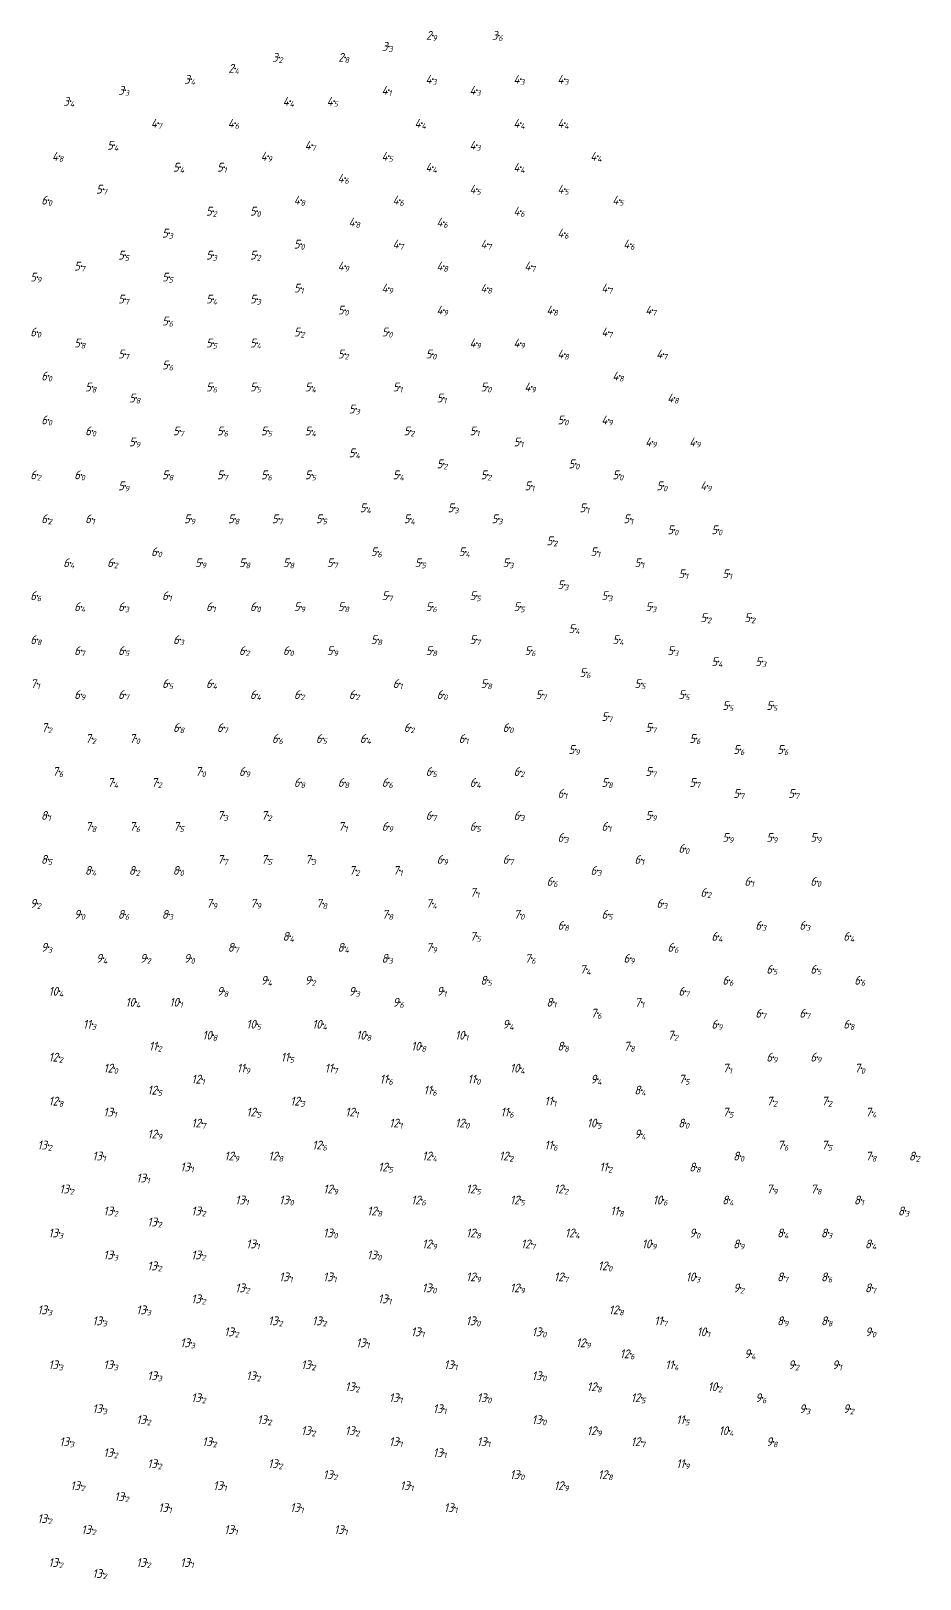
# Model space of a CAD drawing. Header units: metres. Extents: x 555406 to 556003, y 5031197 to 5031451.
# Drawn here: x 555922.4 to 556003.3, y 5031310.5 to 5031451.4 of the extents above; entities that cross this region are included whole.
import ezdxf
from ezdxf.enums import TextEntityAlignment as Align

# ---------------------------------------------------------------- set-up
doc = ezdxf.new("R2010")
doc.units = ezdxf.units.M
doc.layers.add('DEPTHS_TEXT', color=7, linetype='Continuous')
doc.layers.add('POINTS', color=8, linetype='Continuous')
doc.styles.add('ISO', font='iso')

msp = doc.modelspace()

# ---------------------------------------------------------------- linework, layer by layer
at = {"layer": 'POINTS', "linetype": 'Continuous'}
for p in [(555959, 5031451, 2.9), (555965, 5031451, 3.6), (555955, 5031450, 3.3), (555941, 5031448, 2.4), (555945, 5031449, 3.2), (555951, 5031449, 2.8), (555937, 5031447, 3.4), (555959, 5031447, 4.3), (555967, 5031447, 4.3), (555971, 5031447, 4.3), (555926, 5031445, 3.4), (555931, 5031446, 3.3), (555946, 5031445, 4.4), (555950, 5031445, 4.5), (555955, 5031446, 4.1), (555963, 5031446, 4.3), (555934, 5031443, 4.7), (555941, 5031443, 4.6), (555958, 5031443, 4.4), (555967, 5031443, 4.4), (555971, 5031443, 4.4), (555930, 5031441, 5.4), (555948, 5031441, 4.7), (555963, 5031441, 4.3), (555925, 5031440, 4.8), (555944, 5031440, 4.9), (555955, 5031440, 4.5), (555974, 5031440, 4.4), (555936, 5031439, 5.4), (555940, 5031439, 5.1), (555951, 5031438, 4.6), (555959, 5031439, 4.4), (555967, 5031439, 4.4), (555929, 5031437, 5.7), (555963, 5031437, 4.5), (555971, 5031437, 4.5), (555924, 5031436, 6), (555939, 5031435, 5.2), (555943, 5031435, 5), (555947, 5031436, 4.8), (555956, 5031436, 4.6), (555967, 5031435, 4.6), (555976, 5031436, 4.5), (555952, 5031434, 4.8), (555960, 5031434, 4.6), (555935, 5031433, 5.3), (555971, 5031433, 4.6), (555931, 5031431, 5.5), (555939, 5031431, 5.3), (555943, 5031431, 5.2), (555947, 5031432, 5), (555956, 5031432, 4.7), (555964, 5031432, 4.7), (555977, 5031432, 4.6), (555927, 5031430, 5.7), (555951, 5031430, 4.9), (555960, 5031430, 4.8), (555968, 5031430, 4.7), (555923, 5031429, 5.9), (555935, 5031429, 5.5), (555947, 5031428, 5.1), (555955, 5031428, 4.9), (555964, 5031428, 4.8), (555975, 5031428, 4.7), (555931, 5031427, 5.7), (555939, 5031427, 5.4), (555943, 5031427, 5.3), (555951, 5031426, 5), (555960, 5031426, 4.9), (555970, 5031426, 4.8), (555979, 5031426, 4.7), (555923, 5031424, 6), (555935, 5031425, 5.6), (555947, 5031424, 5.2), (555955, 5031424, 5), (555975, 5031424, 4.7), (555927, 5031423, 5.8), (555939, 5031423, 5.5), (555943, 5031423, 5.4), (555963, 5031423, 4.9), (555967, 5031423, 4.9), (555931, 5031422, 5.7), (555935, 5031421, 5.6), (555951, 5031422, 5.2), (555959, 5031422, 5), (555971, 5031422, 4.8), (555980, 5031422, 4.7), (555924, 5031420, 6), (555976, 5031420, 4.8), (555928, 5031419, 5.8), (555939, 5031419, 5.6), (555943, 5031419, 5.5), (555948, 5031419, 5.4), (555956, 5031419, 5.1), (555964, 5031419, 5), (555968, 5031419, 4.9), (555932, 5031418, 5.8), (555952, 5031417, 5.3), (555960, 5031418, 5.1), (555981, 5031418, 4.8), (555924, 5031416, 6), (555971, 5031416, 5), (555975, 5031416, 4.9), (555928, 5031415, 6), (555932, 5031414, 5.9), (555936, 5031415, 5.7), (555940, 5031415, 5.6), (555944, 5031415, 5.5), (555948, 5031415, 5.4), (555957, 5031415, 5.2), (555963, 5031415, 5.1), (555967, 5031414, 5.1), (555979, 5031414, 4.9), (555983, 5031414, 4.9), (555952, 5031413, 5.4), (555923, 5031411, 6.2), (555927, 5031411, 6), (555935, 5031411, 5.8), (555940, 5031411, 5.7), (555944, 5031411, 5.6), (555948, 5031411, 5.5), (555956, 5031411, 5.4), (555960, 5031412, 5.2), (555964, 5031411, 5.2), (555972, 5031412, 5), (555976, 5031411, 5), (555931, 5031410, 5.9), (555968, 5031410, 5.1), (555980, 5031410, 5), (555984, 5031410, 4.9), (555924, 5031407, 6.2), (555928, 5031407, 6.1), (555937, 5031407, 5.9), (555941, 5031407, 5.8), (555945, 5031407, 5.7), (555949, 5031407, 5.5), (555953, 5031408, 5.4), (555957, 5031407, 5.4), (555961, 5031408, 5.3), (555965, 5031407, 5.3), (555973, 5031408, 5.1), (555977, 5031407, 5.1), (555981, 5031406, 5), (555985, 5031406, 5), (555934, 5031404, 6), (555954, 5031404, 5.6), (555962, 5031404, 5.4), (555970, 5031405, 5.2), (555974, 5031404, 5.1), (555926, 5031403, 6.4), (555930, 5031403, 6.2), (555938, 5031403, 5.9), (555942, 5031403, 5.8), (555946, 5031403, 5.8), (555950, 5031403, 5.7), (555958, 5031403, 5.5), (555966, 5031403, 5.3), (555978, 5031403, 5.1), (555982, 5031402, 5.1), (555986, 5031402, 5.1), (555923, 5031400, 6.6), (555935, 5031400, 6.1), (555955, 5031400, 5.7), (555963, 5031400, 5.5), (555971, 5031401, 5.3), (555975, 5031400, 5.3), (555927, 5031399, 6.4), (555931, 5031399, 6.3), (555939, 5031399, 6.1), (555943, 5031399, 6), (555947, 5031399, 5.9), (555951, 5031399, 5.8), (555959, 5031399, 5.6), (555967, 5031399, 5.5), (555979, 5031399, 5.3), (555972, 5031397, 5.4), (555984, 5031398, 5.2), (555988, 5031398, 5.2), (555923, 5031396, 6.8), (555936, 5031396, 6.3), (555954, 5031396, 5.8), (555963, 5031396, 5.7), (555976, 5031396, 5.4), (555927, 5031395, 6.7), (555931, 5031395, 6.5), (555942, 5031395, 6.2), (555946, 5031395, 6), (555950, 5031395, 5.9), (555959, 5031395, 5.8), (555968, 5031395, 5.6), (555981, 5031395, 5.3), (555973, 5031393, 5.6), (555985, 5031394, 5.4), (555989, 5031394, 5.3), (555923, 5031392, 7.1), (555935, 5031392, 6.5), (555939, 5031392, 6.4), (555956, 5031392, 6.1), (555964, 5031392, 5.8), (555978, 5031392, 5.5), (555927, 5031391, 6.9), (555931, 5031391, 6.7), (555943, 5031391, 6.4), (555947, 5031391, 6.2), (555952, 5031391, 6.2), (555960, 5031391, 6), (555969, 5031391, 5.7), (555982, 5031391, 5.5), (555986, 5031390, 5.5), (555990, 5031390, 5.5), (555975, 5031389, 5.7), (555924, 5031388, 7.2), (555936, 5031388, 6.8), (555940, 5031388, 6.7), (555957, 5031388, 6.2), (555966, 5031388, 6), (555979, 5031388, 5.7), (555928, 5031387, 7.2), (555932, 5031387, 7), (555945, 5031387, 6.6), (555949, 5031387, 6.5), (555953, 5031387, 6.4), (555962, 5031387, 6.1), (555972, 5031386, 5.9), (555983, 5031387, 5.6), (555987, 5031386, 5.6), (555991, 5031386, 5.6), (555925, 5031384, 7.6), (555930, 5031383, 7.4), (555934, 5031383, 7.2), (555938, 5031384, 7), (555942, 5031384, 6.9), (555947, 5031383, 6.8), (555951, 5031383, 6.8), (555955, 5031383, 6.6), (555959, 5031384, 6.5), (555963, 5031383, 6.4), (555967, 5031384, 6.2), (555975, 5031383, 5.8), (555979, 5031384, 5.7), (555983, 5031383, 5.7), (555971, 5031382, 6.1), (555987, 5031382, 5.7), (555992, 5031382, 5.7), (555924, 5031380, 8.1), (555940, 5031380, 7.3), (555944, 5031380, 7.2), (555959, 5031380, 6.7), (555967, 5031380, 6.3), (555979, 5031380, 5.9), (555928, 5031379, 7.8), (555932, 5031379, 7.6), (555936, 5031379, 7.5), (555951, 5031379, 7.1), (555955, 5031379, 6.9), (555963, 5031379, 6.5), (555975, 5031379, 6.1), (555971, 5031378, 6.3), (555986, 5031378, 5.9), (555990, 5031378, 5.9), (555994, 5031378, 5.9), (555924, 5031376, 8.5), (555940, 5031376, 7.7), (555944, 5031376, 7.5), (555948, 5031376, 7.3), (555960, 5031376, 6.9), (555966, 5031376, 6.7), (555978, 5031376, 6.1), (555982, 5031377, 6), (555928, 5031375, 8.4), (555932, 5031375, 8.2), (555936, 5031375, 8), (555952, 5031375, 7.2), (555956, 5031375, 7.1), (555974, 5031375, 6.3), (555963, 5031373, 7.1), (555970, 5031374, 6.6), (555984, 5031373, 6.2), (555988, 5031374, 6.1), (555994, 5031374, 6), (555923, 5031372, 9.2), (555939, 5031372, 7.9), (555943, 5031372, 7.9), (555949, 5031372, 7.8), (555959, 5031372, 7.4), (555980, 5031372, 6.3), (555927, 5031371, 9), (555931, 5031371, 8.6), (555935, 5031371, 8.3), (555955, 5031371, 7.8), (555967, 5031371, 7), (555975, 5031371, 6.5), (555946, 5031369, 8.4), (555963, 5031369, 7.5), (555971, 5031370, 6.8), (555985, 5031369, 6.4), (555989, 5031370, 6.3), (555993, 5031370, 6.3), (555997, 5031369, 6.4), (555924, 5031368, 9.3), (555941, 5031368, 8.7), (555951, 5031368, 8.4), (555959, 5031368, 7.9), (555981, 5031368, 6.6), (555929, 5031367, 9.4), (555933, 5031367, 9.2), (555937, 5031367, 9), (555955, 5031367, 8.3), (555968, 5031367, 7.6), (555973, 5031366, 7.4), (555977, 5031367, 6.9), (555990, 5031366, 6.5), (555994, 5031366, 6.5), (555944, 5031365, 9.4), (555948, 5031365, 9.2), (555964, 5031365, 8.5), (555986, 5031365, 6.6), (555998, 5031365, 6.6), (555925, 5031364, 10.4), (555940, 5031364, 9.8), (555952, 5031364, 9.3), (555960, 5031364, 9.1), (555982, 5031364, 6.7), (555932, 5031363, 10.4), (555936, 5031363, 10.1), (555956, 5031363, 9.6), (555970, 5031363, 8.1), (555974, 5031362, 7.6), (555978, 5031363, 7.1), (555989, 5031362, 6.7), (555993, 5031362, 6.7), (555928, 5031361, 11.3), (555943, 5031361, 10.5), (555949, 5031361, 10.4), (555966, 5031361, 9.4), (555985, 5031361, 6.9), (555997, 5031361, 6.8), (555934, 5031359, 11.2), (555939, 5031360, 10.8), (555953, 5031360, 10.8), (555958, 5031359, 10.8), (555962, 5031360, 10.1), (555971, 5031359, 8.8), (555977, 5031359, 7.8), (555981, 5031360, 7.2), (555925, 5031358, 12.2), (555946, 5031358, 11.5), (555990, 5031358, 6.9), (555994, 5031358, 6.9), (555930, 5031357, 12), (555942, 5031357, 11.9), (555950, 5031357, 11.7), (555967, 5031357, 10.4), (555986, 5031357, 7.1), (555998, 5031357, 7), (555934, 5031355, 12.5), (555938, 5031356, 12.1), (555955, 5031356, 11.6), (555959, 5031355, 11.6), (555963, 5031356, 11), (555974, 5031356, 9.4), (555978, 5031355, 8.4), (555982, 5031356, 7.5), (555925, 5031354, 12.8), (555947, 5031354, 12.3), (555970, 5031354, 11.1), (555990, 5031354, 7.2), (555995, 5031354, 7.2), (555930, 5031353, 13.1), (555938, 5031352, 12.7), (555943, 5031353, 12.5), (555952, 5031353, 12.1), (555956, 5031352, 12.1), (555962, 5031352, 12), (555966, 5031353, 11.6), (555974, 5031352, 10.5), (555982, 5031352, 8), (555986, 5031353, 7.5), (555999, 5031353, 7.4), (555934, 5031351, 12.9), (555978, 5031351, 9.4), (555924, 5031350, 13.2), (555929, 5031349, 13.1), (555941, 5031349, 12.9), (555945, 5031349, 12.8), (555949, 5031350, 12.6), (555959, 5031349, 12.4), (555966, 5031349, 12.2), (555970, 5031350, 11.6), (555987, 5031349, 8), (555991, 5031350, 7.6), (555995, 5031350, 7.5), (555999, 5031349, 7.8), (556003, 5031349, 8.2), (555937, 5031348, 13.1), (555955, 5031348, 12.5), (555975, 5031348, 11.2), (555983, 5031348, 8.8), (555933, 5031347, 13.1), (555926, 5031346, 13.2), (555942, 5031345, 13.1), (555946, 5031345, 13), (555950, 5031346, 12.9), (555958, 5031345, 12.6), (555963, 5031346, 12.5), (555967, 5031345, 12.5), (555971, 5031346, 12.2), (555980, 5031345, 10.6), (555986, 5031345, 8.4), (555990, 5031346, 7.9), (555994, 5031346, 7.8), (555998, 5031345, 8.1), (555930, 5031344, 13.2), (555938, 5031344, 13.2), (555954, 5031344, 12.8), (555976, 5031344, 11.8), (556002, 5031344, 8.3), (555925, 5031342, 13.3), (555934, 5031343, 13.2), (555950, 5031342, 13), (555963, 5031342, 12.8), (555972, 5031342, 12.4), (555983, 5031342, 9), (555991, 5031342, 8.4), (555995, 5031342, 8.3), (555943, 5031341, 13.1), (555959, 5031341, 12.9), (555968, 5031341, 12.7), (555979, 5031341, 10.9), (555987, 5031341, 8.9), (555999, 5031341, 8.4), (555930, 5031340, 13.3), (555938, 5031340, 13.2), (555954, 5031340, 13), (555934, 5031339, 13.2), (555946, 5031338, 13.1), (555950, 5031338, 13.1), (555963, 5031338, 12.9), (555971, 5031338, 12.7), (555975, 5031339, 12), (555983, 5031338, 10.3), (555991, 5031338, 8.7), (555995, 5031338, 8.6), (555942, 5031337, 13.2), (555959, 5031337, 13), (555967, 5031337, 12.9), (555987, 5031337, 9.2), (555999, 5031337, 8.7), (555924, 5031335, 13.3), (555933, 5031335, 13.3), (555938, 5031336, 13.2), (555955, 5031336, 13.1), (555976, 5031335, 12.8), (555929, 5031334, 13.3), (555945, 5031334, 13.2), (555949, 5031334, 13.2), (555963, 5031334, 13), (555980, 5031334, 11.7), (555991, 5031334, 8.9), (555995, 5031334, 8.8), (555941, 5031333, 13.2), (555958, 5031333, 13.1), (555969, 5031333, 13), (555984, 5031333, 10.1), (555999, 5031333, 9), (555937, 5031332, 13.3), (555953, 5031332, 13.1), (555973, 5031332, 12.9), (555977, 5031331, 12.6), (555988, 5031331, 9.4), (555925, 5031330, 13.3), (555930, 5031330, 13.3), (555948, 5031330, 13.2), (555961, 5031330, 13.1), (555981, 5031330, 11.4), (555992, 5031330, 9.2), (555996, 5031330, 9.1), (555934, 5031329, 13.3), (555943, 5031329, 13.2), (555952, 5031328, 13.2), (555969, 5031329, 13), (555974, 5031328, 12.8), (555985, 5031328, 10.2), (555938, 5031327, 13.2), (555956, 5031327, 13.1), (555964, 5031327, 13), (555978, 5031327, 12.5), (555989, 5031327, 9.6), (555929, 5031326, 13.3), (555960, 5031326, 13.1), (555993, 5031326, 9.3), (555997, 5031326, 9.2), (555933, 5031325, 13.2), (555944, 5031325, 13.2), (555948, 5031324, 13.2), (555952, 5031324, 13.2), (555969, 5031325, 13), (555974, 5031324, 12.9), (555982, 5031325, 11.5), (555986, 5031324, 10.4), (555926, 5031323, 13.3), (555939, 5031323, 13.2), (555956, 5031323, 13.1), (555964, 5031323, 13.1), (555978, 5031323, 12.7), (555990, 5031323, 9.8), (555930, 5031322, 13.2), (555934, 5031321, 13.2), (555945, 5031321, 13.2), (555960, 5031322, 13.1), (555982, 5031321, 11.9), (555950, 5031320, 13.2), (555967, 5031320, 13), (555975, 5031320, 12.8), (555927, 5031319, 13.2), (555931, 5031318, 13.2), (555940, 5031319, 13.1), (555957, 5031319, 13.1), (555971, 5031319, 12.9), (555935, 5031317, 13.1), (555947, 5031317, 13.1), (555961, 5031317, 13.1), (555924, 5031316, 13.2), (555928, 5031315, 13.2), (555941, 5031315, 13.1), (555951, 5031315, 13.1), (555925, 5031312, 13.2), (555929, 5031311, 13.2), (555933, 5031312, 13.2), (555937, 5031312, 13.1)]:
    msp.add_point(p, dxfattribs=at)

# ---------------------------------------------------------------- texts
at = {"layer": 'DEPTHS_TEXT', "linetype": 'Continuous', "style": 'ISO', "oblique": 15}
for s, p in [('2', (555958.87, 5031451)), ('3', (555964.87, 5031451)), ('3', (555944.87, 5031449)), ('2', (555950.87, 5031449)), ('3', (555954.87, 5031450)), ('2', (555940.87, 5031448)), ('3', (555930.87, 5031446)), ('3', (555936.87, 5031447)), ('4', (555954.87, 5031446)), ('4', (555958.87, 5031447)), ('4', (555962.87, 5031446)), ('4', (555966.87, 5031447)), ('4', (555970.87, 5031447)), ('3', (555925.87, 5031445)), ('4', (555945.87, 5031445)), ('4', (555949.87, 5031445)), ('4', (555933.87, 5031443)), ('4', (555940.87, 5031443)), ('4', (555957.87, 5031443)), ('4', (555966.87, 5031443)), ('4', (555970.87, 5031443)), ('5', (555929.87, 5031441)), ('4', (555947.87, 5031441)), ('4', (555962.87, 5031441)), ('4', (555924.87, 5031440)), ('5', (555935.87, 5031439)), ('5', (555939.87, 5031439)), ('4', (555943.87, 5031440)), ('4', (555954.87, 5031440)), ('4', (555958.87, 5031439)), ('4', (555966.87, 5031439)), ('4', (555973.87, 5031440)), ('4', (555950.87, 5031438)), ('6', (555923.87, 5031436)), ('5', (555928.87, 5031437)), ('4', (555946.87, 5031436)), ('4', (555955.87, 5031436)), ('4', (555962.87, 5031437)), ('4', (555970.87, 5031437)), ('4', (555975.87, 5031436)), ('5', (555938.87, 5031435)), ('5', (555942.87, 5031435)), ('4', (555966.87, 5031435)), ('4', (555951.87, 5031434)), ('4', (555959.87, 5031434)), ('5', (555934.87, 5031433)), ('5', (555946.87, 5031432)), ('4', (555955.87, 5031432)), ('4', (555963.87, 5031432)), ('4', (555970.87, 5031433)), ('4', (555976.87, 5031432)), ('5', (555930.87, 5031431)), ('5', (555938.87, 5031431)), ('5', (555942.87, 5031431)), ('5', (555922.87, 5031429)), ('5', (555926.87, 5031430)), ('5', (555934.87, 5031429)), ('4', (555950.87, 5031430)), ('4', (555959.87, 5031430)), ('4', (555967.87, 5031430)), ('5', (555946.87, 5031428)), ('4', (555954.87, 5031428)), ('4', (555963.87, 5031428)), ('4', (555974.87, 5031428)), ('5', (555930.87, 5031427)), ('5', (555938.87, 5031427)), ('5', (555942.87, 5031427)), ('5', (555934.87, 5031425)), ('5', (555950.87, 5031426)), ('4', (555959.87, 5031426)), ('4', (555969.87, 5031426)), ('4', (555978.87, 5031426)), ('6', (555922.87, 5031424)), ('5', (555946.87, 5031424)), ('5', (555954.87, 5031424)), ('4', (555974.87, 5031424)), ('5', (555926.87, 5031423)), ('5', (555930.87, 5031422)), ('5', (555938.87, 5031423)), ('5', (555942.87, 5031423)), ('5', (555950.87, 5031422)), ('5', (555958.87, 5031422)), ('4', (555962.87, 5031423)), ('4', (555966.87, 5031423)), ('4', (555970.87, 5031422)), ('4', (555979.87, 5031422)), ('5', (555934.87, 5031421)), ('6', (555923.87, 5031420)), ('4', (555975.87, 5031420)), ('5', (555927.87, 5031419)), ('5', (555931.87, 5031418)), ('5', (555938.87, 5031419)), ('5', (555942.87, 5031419)), ('5', (555947.87, 5031419)), ('5', (555955.87, 5031419)), ('5', (555959.87, 5031418)), ('5', (555963.87, 5031419)), ('4', (555967.87, 5031419)), ('4', (555980.87, 5031418)), ('5', (555951.87, 5031417)), ('6', (555923.87, 5031416)), ('6', (555927.87, 5031415)), ('5', (555935.87, 5031415)), ('5', (555939.87, 5031415)), ('5', (555943.87, 5031415)), ('5', (555947.87, 5031415)), ('5', (555956.87, 5031415)), ('5', (555962.87, 5031415)), ('5', (555970.87, 5031416)), ('4', (555974.87, 5031416)), ('5', (555931.87, 5031414)), ('5', (555966.87, 5031414)), ('4', (555978.87, 5031414)), ('4', (555982.87, 5031414)), ('5', (555951.87, 5031413)), ('5', (555959.87, 5031412)), ('5', (555971.87, 5031412)), ('6', (555922.87, 5031411)), ('6', (555926.87, 5031411)), ('5', (555934.87, 5031411)), ('5', (555939.87, 5031411)), ('5', (555943.87, 5031411)), ('5', (555947.87, 5031411)), ('5', (555955.87, 5031411)), ('5', (555963.87, 5031411)), ('5', (555975.87, 5031411)), ('5', (555930.87, 5031410)), ('5', (555967.87, 5031410)), ('5', (555979.87, 5031410)), ('4', (555983.87, 5031410)), ('5', (555952.87, 5031408)), ('5', (555960.87, 5031408)), ('5', (555972.87, 5031408)), ('6', (555923.87, 5031407)), ('6', (555927.87, 5031407)), ('5', (555936.87, 5031407)), ('5', (555940.87, 5031407)), ('5', (555944.87, 5031407)), ('5', (555948.87, 5031407)), ('5', (555956.87, 5031407)), ('5', (555964.87, 5031407)), ('5', (555976.87, 5031407)), ('5', (555969.87, 5031405)), ('5', (555980.87, 5031406)), ('5', (555984.87, 5031406)), ('6', (555933.87, 5031404)), ('5', (555953.87, 5031404)), ('5', (555961.87, 5031404)), ('5', (555973.87, 5031404)), ('6', (555925.87, 5031403)), ('6', (555929.87, 5031403)), ('5', (555937.87, 5031403)), ('5', (555941.87, 5031403)), ('5', (555945.87, 5031403)), ('5', (555949.87, 5031403)), ('5', (555957.87, 5031403)), ('5', (555965.87, 5031403)), ('5', (555977.87, 5031403)), ('5', (555970.87, 5031401)), ('5', (555981.87, 5031402)), ('5', (555985.87, 5031402)), ('6', (555922.87, 5031400)), ('6', (555934.87, 5031400)), ('5', (555954.87, 5031400)), ('5', (555962.87, 5031400)), ('5', (555974.87, 5031400)), ('6', (555926.87, 5031399)), ('6', (555930.87, 5031399)), ('6', (555938.87, 5031399)), ('6', (555942.87, 5031399)), ('5', (555946.87, 5031399)), ('5', (555950.87, 5031399)), ('5', (555958.87, 5031399)), ('5', (555966.87, 5031399)), ('5', (555978.87, 5031399)), ('5', (555983.87, 5031398)), ('5', (555987.87, 5031398)), ('5', (555971.87, 5031397)), ('6', (555922.87, 5031396)), ('6', (555935.87, 5031396)), ('5', (555953.87, 5031396)), ('5', (555962.87, 5031396)), ('5', (555975.87, 5031396)), ('6', (555926.87, 5031395)), ('6', (555930.87, 5031395)), ('6', (555941.87, 5031395)), ('6', (555945.87, 5031395)), ('5', (555949.87, 5031395)), ('5', (555958.87, 5031395)), ('5', (555967.87, 5031395)), ('5', (555980.87, 5031395)), ('5', (555984.87, 5031394)), ('5', (555988.87, 5031394)), ('5', (555972.87, 5031393)), ('7', (555922.87, 5031392)), ('6', (555926.87, 5031391)), ('6', (555930.87, 5031391)), ('6', (555934.87, 5031392)), ('6', (555938.87, 5031392)), ('6', (555942.87, 5031391)), ('6', (555946.87, 5031391)), ('6', (555951.87, 5031391)), ('6', (555955.87, 5031392)), ('6', (555959.87, 5031391)), ('5', (555963.87, 5031392)), ('5', (555968.87, 5031391)), ('5', (555977.87, 5031392)), ('5', (555981.87, 5031391)), ('5', (555985.87, 5031390)), ('5', (555989.87, 5031390)), ('5', (555974.87, 5031389)), ('7', (555923.87, 5031388)), ('7', (555927.87, 5031387)), ('7', (555931.87, 5031387)), ('6', (555935.87, 5031388)), ('6', (555939.87, 5031388)), ('6', (555944.87, 5031387)), ('6', (555948.87, 5031387)), ('6', (555952.87, 5031387)), ('6', (555956.87, 5031388)), ('6', (555961.87, 5031387)), ('6', (555965.87, 5031388)), ('5', (555978.87, 5031388)), ('5', (555982.87, 5031387)), ('5', (555971.87, 5031386)), ('5', (555986.87, 5031386)), ('5', (555990.87, 5031386)), ('7', (555924.87, 5031384)), ('7', (555937.87, 5031384)), ('6', (555941.87, 5031384)), ('6', (555958.87, 5031384)), ('6', (555966.87, 5031384)), ('5', (555978.87, 5031384)), ('7', (555929.87, 5031383)), ('7', (555933.87, 5031383)), ('6', (555946.87, 5031383)), ('6', (555950.87, 5031383)), ('6', (555954.87, 5031383)), ('6', (555962.87, 5031383)), ('5', (555974.87, 5031383)), ('5', (555982.87, 5031383)), ('6', (555970.87, 5031382)), ('5', (555986.87, 5031382)), ('5', (555991.87, 5031382)), ('8', (555923.87, 5031380)), ('7', (555939.87, 5031380)), ('7', (555943.87, 5031380)), ('6', (555958.87, 5031380)), ('6', (555966.87, 5031380)), ('5', (555978.87, 5031380)), ('7', (555927.87, 5031379)), ('7', (555931.87, 5031379)), ('7', (555935.87, 5031379)), ('7', (555950.87, 5031379)), ('6', (555954.87, 5031379)), ('6', (555962.87, 5031379)), ('6', (555974.87, 5031379)), ('6', (555970.87, 5031378)), ('6', (555981.87, 5031377)), ('5', (555985.87, 5031378)), ('5', (555989.87, 5031378)), ('5', (555993.87, 5031378)), ('8', (555923.87, 5031376)), ('7', (555939.87, 5031376)), ('7', (555943.87, 5031376)), ('7', (555947.87, 5031376)), ('6', (555959.87, 5031376)), ('6', (555965.87, 5031376)), ('6', (555977.87, 5031376)), ('8', (555927.87, 5031375)), ('8', (555931.87, 5031375)), ('8', (555935.87, 5031375)), ('7', (555951.87, 5031375)), ('7', (555955.87, 5031375)), ('6', (555969.87, 5031374)), ('6', (555973.87, 5031375)), ('6', (555987.87, 5031374)), ('6', (555993.87, 5031374)), ('7', (555962.87, 5031373)), ('6', (555983.87, 5031373)), ('9', (555922.87, 5031372)), ('7', (555938.87, 5031372)), ('7', (555942.87, 5031372)), ('7', (555948.87, 5031372)), ('7', (555958.87, 5031372)), ('6', (555979.87, 5031372)), ('9', (555926.87, 5031371)), ('8', (555930.87, 5031371)), ('8', (555934.87, 5031371)), ('7', (555954.87, 5031371)), ('7', (555966.87, 5031371)), ('6', (555970.87, 5031370)), ('6', (555974.87, 5031371)), ('6', (555988.87, 5031370)), ('6', (555992.87, 5031370)), ('8', (555945.87, 5031369)), ('7', (555962.87, 5031369)), ('6', (555984.87, 5031369)), ('6', (555996.87, 5031369)), ('9', (555923.87, 5031368)), ('9', (555928.87, 5031367)), ('9', (555932.87, 5031367)), ('9', (555936.87, 5031367)), ('8', (555940.87, 5031368)), ('8', (555950.87, 5031368)), ('8', (555954.87, 5031367)), ('7', (555958.87, 5031368)), ('7', (555967.87, 5031367)), ('6', (555976.87, 5031367)), ('6', (555980.87, 5031368)), ('7', (555972.87, 5031366)), ('6', (555989.87, 5031366)), ('6', (555993.87, 5031366)), ('9', (555943.87, 5031365)), ('9', (555947.87, 5031365)), ('8', (555963.87, 5031365)), ('6', (555985.87, 5031365)), ('6', (555997.87, 5031365)), ('10', (555924.87, 5031364)), ('10', (555931.87, 5031363)), ('10', (555935.87, 5031363)), ('9', (555939.87, 5031364)), ('9', (555951.87, 5031364)), ('9', (555955.87, 5031363)), ('9', (555959.87, 5031364)), ('8', (555969.87, 5031363)), ('7', (555977.87, 5031363)), ('6', (555981.87, 5031364)), ('7', (555973.87, 5031362)), ('6', (555988.87, 5031362)), ('6', (555992.87, 5031362)), ('11', (555927.87, 5031361)), ('10', (555938.87, 5031360)), ('10', (555942.87, 5031361)), ('10', (555948.87, 5031361)), ('10', (555952.87, 5031360)), ('10', (555961.87, 5031360)), ('9', (555965.87, 5031361)), ('7', (555980.87, 5031360)), ('6', (555984.87, 5031361)), ('6', (555996.87, 5031361)), ('11', (555933.87, 5031359)), ('10', (555957.87, 5031359)), ('8', (555970.87, 5031359)), ('7', (555976.87, 5031359)), ('12', (555924.87, 5031358)), ('11', (555945.87, 5031358)), ('6', (555989.87, 5031358)), ('6', (555993.87, 5031358)), ('12', (555929.87, 5031357)), ('12', (555937.87, 5031356)), ('11', (555941.87, 5031357)), ('11', (555949.87, 5031357)), ('11', (555954.87, 5031356)), ('11', (555962.87, 5031356)), ('10', (555966.87, 5031357)), ('9', (555973.87, 5031356)), ('7', (555981.87, 5031356)), ('7', (555985.87, 5031357)), ('7', (555997.87, 5031357)), ('12', (555933.87, 5031355)), ('11', (555958.87, 5031355)), ('8', (555977.87, 5031355)), ('12', (555924.87, 5031354)), ('13', (555929.87, 5031353)), ('12', (555942.87, 5031353)), ('12', (555946.87, 5031354)), ('12', (555951.87, 5031353)), ('11', (555965.87, 5031353)), ('11', (555969.87, 5031354)), ('7', (555985.87, 5031353)), ('7', (555989.87, 5031354)), ('7', (555994.87, 5031354)), ('7', (555998.87, 5031353)), ('12', (555937.87, 5031352)), ('12', (555955.87, 5031352)), ('12', (555961.87, 5031352)), ('10', (555973.87, 5031352)), ('8', (555981.87, 5031352)), ('13', (555923.87, 5031350)), ('12', (555933.87, 5031351)), ('12', (555948.87, 5031350)), ('11', (555969.87, 5031350)), ('9', (555977.87, 5031351)), ('7', (555990.87, 5031350)), ('7', (555994.87, 5031350)), ('13', (555928.87, 5031349)), ('12', (555940.87, 5031349)), ('12', (555944.87, 5031349)), ('12', (555958.87, 5031349)), ('12', (555965.87, 5031349)), ('8', (555986.87, 5031349)), ('7', (555998.87, 5031349)), ('8', (556002.87, 5031349)), ('13', (555936.87, 5031348)), ('12', (555954.87, 5031348)), ('11', (555974.87, 5031348)), ('8', (555982.87, 5031348)), ('13', (555925.87, 5031346)), ('13', (555932.87, 5031347)), ('12', (555949.87, 5031346)), ('12', (555962.87, 5031346)), ('12', (555970.87, 5031346)), ('7', (555989.87, 5031346)), ('7', (555993.87, 5031346)), ('13', (555941.87, 5031345)), ('13', (555945.87, 5031345)), ('12', (555957.87, 5031345)), ('12', (555966.87, 5031345)), ('10', (555979.87, 5031345)), ('8', (555985.87, 5031345)), ('8', (555997.87, 5031345)), ('13', (555929.87, 5031344)), ('13', (555933.87, 5031343)), ('13', (555937.87, 5031344)), ('12', (555953.87, 5031344)), ('11', (555975.87, 5031344)), ('8', (556001.87, 5031344)), ('13', (555924.87, 5031342)), ('13', (555949.87, 5031342)), ('12', (555962.87, 5031342)), ('12', (555971.87, 5031342)), ('9', (555982.87, 5031342)), ('8', (555990.87, 5031342)), ('8', (555994.87, 5031342)), ('13', (555942.87, 5031341)), ('12', (555958.87, 5031341)), ('12', (555967.87, 5031341)), ('10', (555978.87, 5031341)), ('8', (555986.87, 5031341)), ('8', (555998.87, 5031341)), ('13', (555929.87, 5031340)), ('13', (555933.87, 5031339)), ('13', (555937.87, 5031340)), ('13', (555953.87, 5031340)), ('12', (555974.87, 5031339)), ('13', (555945.87, 5031338)), ('13', (555949.87, 5031338)), ('12', (555962.87, 5031338)), ('12', (555970.87, 5031338)), ('10', (555982.87, 5031338)), ('8', (555990.87, 5031338)), ('8', (555994.87, 5031338)), ('13', (555937.87, 5031336)), ('13', (555941.87, 5031337)), ('13', (555954.87, 5031336)), ('13', (555958.87, 5031337)), ('12', (555966.87, 5031337)), ('9', (555986.87, 5031337)), ('8', (555998.87, 5031337)), ('13', (555923.87, 5031335)), ('13', (555932.87, 5031335)), ('12', (555975.87, 5031335)), ('13', (555928.87, 5031334)), ('13', (555944.87, 5031334)), ('13', (555948.87, 5031334)), ('13', (555962.87, 5031334)), ('11', (555979.87, 5031334)), ('8', (555990.87, 5031334)), ('8', (555994.87, 5031334)), ('13', (555936.87, 5031332)), ('13', (555940.87, 5031333)), ('13', (555952.87, 5031332)), ('13', (555957.87, 5031333)), ('13', (555968.87, 5031333)), ('12', (555972.87, 5031332)), ('10', (555983.87, 5031333)), ('9', (555998.87, 5031333)), ('12', (555976.87, 5031331)), ('9', (555987.87, 5031331)), ('13', (555924.87, 5031330)), ('13', (555929.87, 5031330)), ('13', (555933.87, 5031329)), ('13', (555942.87, 5031329)), ('13', (555947.87, 5031330)), ('13', (555960.87, 5031330)), ('13', (555968.87, 5031329)), ('11', (555980.87, 5031330)), ('9', (555991.87, 5031330)), ('9', (555995.87, 5031330)), ('13', (555951.87, 5031328)), ('12', (555973.87, 5031328)), ('10', (555984.87, 5031328)), ('13', (555937.87, 5031327)), ('13', (555955.87, 5031327)), ('13', (555963.87, 5031327)), ('12', (555977.87, 5031327)), ('9', (555988.87, 5031327)), ('13', (555928.87, 5031326)), ('13', (555932.87, 5031325)), ('13', (555943.87, 5031325)), ('13', (555959.87, 5031326)), ('13', (555968.87, 5031325)), ('11', (555981.87, 5031325)), ('9', (555992.87, 5031326)), ('9', (555996.87, 5031326)), ('13', (555947.87, 5031324)), ('13', (555951.87, 5031324)), ('12', (555973.87, 5031324)), ('10', (555985.87, 5031324)), ('13', (555925.87, 5031323)), ('13', (555929.87, 5031322)), ('13', (555938.87, 5031323)), ('13', (555955.87, 5031323)), ('13', (555959.87, 5031322)), ('13', (555963.87, 5031323)), ('12', (555977.87, 5031323)), ('9', (555989.87, 5031323)), ('13', (555933.87, 5031321)), ('13', (555944.87, 5031321)), ('11', (555981.87, 5031321)), ('13', (555926.87, 5031319)), ('13', (555939.87, 5031319)), ('13', (555949.87, 5031320)), ('13', (555956.87, 5031319)), ('13', (555966.87, 5031320)), ('12', (555970.87, 5031319)), ('12', (555974.87, 5031320)), ('13', (555930.87, 5031318)), ('13', (555934.87, 5031317)), ('13', (555946.87, 5031317)), ('13', (555960.87, 5031317)), ('13', (555923.87, 5031316)), ('13', (555927.87, 5031315)), ('13', (555940.87, 5031315)), ('13', (555950.87, 5031315)), ('13', (555924.87, 5031312)), ('13', (555932.87, 5031312)), ('13', (555936.87, 5031312)), ('13', (555928.87, 5031311))]:
    msp.add_text(s, height=0.8, dxfattribs=at).set_placement(p, align=Align.MIDDLE_RIGHT)
for s, p in [('9', (555958.95, 5031451)), ('6', (555964.95, 5031451)), ('3', (555954.95, 5031450)), ('4', (555940.95, 5031448)), ('2', (555944.95, 5031449)), ('8', (555950.95, 5031449)), ('4', (555936.95, 5031447)), ('3', (555958.95, 5031447)), ('3', (555966.95, 5031447)), ('3', (555970.95, 5031447)), ('4', (555925.95, 5031445)), ('3', (555930.95, 5031446)), ('4', (555945.95, 5031445)), ('5', (555949.95, 5031445)), ('1', (555954.95, 5031446)), ('3', (555962.95, 5031446)), ('7', (555933.95, 5031443)), ('6', (555940.95, 5031443)), ('4', (555957.95, 5031443)), ('4', (555966.95, 5031443)), ('4', (555970.95, 5031443)), ('4', (555929.95, 5031441)), ('7', (555947.95, 5031441)), ('3', (555962.95, 5031441)), ('8', (555924.95, 5031440)), ('9', (555943.95, 5031440)), ('5', (555954.95, 5031440)), ('4', (555973.95, 5031440)), ('4', (555935.95, 5031439)), ('1', (555939.95, 5031439)), ('6', (555950.95, 5031438)), ('4', (555958.95, 5031439)), ('4', (555966.95, 5031439)), ('7', (555928.95, 5031437)), ('5', (555962.95, 5031437)), ('5', (555970.95, 5031437)), ('0', (555923.95, 5031436)), ('2', (555938.95, 5031435)), ('0', (555942.95, 5031435)), ('8', (555946.95, 5031436)), ('6', (555955.95, 5031436)), ('6', (555966.95, 5031435)), ('5', (555975.95, 5031436)), ('8', (555951.95, 5031434)), ('6', (555959.95, 5031434)), ('3', (555934.95, 5031433)), ('6', (555970.95, 5031433)), ('5', (555930.95, 5031431)), ('3', (555938.95, 5031431)), ('2', (555942.95, 5031431)), ('0', (555946.95, 5031432)), ('7', (555955.95, 5031432)), ('7', (555963.95, 5031432)), ('6', (555976.95, 5031432)), ('7', (555926.95, 5031430)), ('9', (555950.95, 5031430)), ('8', (555959.95, 5031430)), ('7', (555967.95, 5031430)), ('9', (555922.95, 5031429)), ('5', (555934.95, 5031429)), ('1', (555946.95, 5031428)), ('9', (555954.95, 5031428)), ('8', (555963.95, 5031428)), ('7', (555974.95, 5031428)), ('7', (555930.95, 5031427)), ('4', (555938.95, 5031427)), ('3', (555942.95, 5031427)), ('0', (555950.95, 5031426)), ('9', (555959.95, 5031426)), ('8', (555969.95, 5031426)), ('7', (555978.95, 5031426)), ('0', (555922.95, 5031424)), ('6', (555934.95, 5031425)), ('2', (555946.95, 5031424)), ('0', (555954.95, 5031424)), ('7', (555974.95, 5031424)), ('8', (555926.95, 5031423)), ('5', (555938.95, 5031423)), ('4', (555942.95, 5031423)), ('9', (555962.95, 5031423)), ('9', (555966.95, 5031423)), ('7', (555930.95, 5031422)), ('6', (555934.95, 5031421)), ('2', (555950.95, 5031422)), ('0', (555958.95, 5031422)), ('8', (555970.95, 5031422)), ('7', (555979.95, 5031422)), ('0', (555923.95, 5031420)), ('8', (555975.95, 5031420)), ('8', (555927.95, 5031419)), ('6', (555938.95, 5031419)), ('5', (555942.95, 5031419)), ('4', (555947.95, 5031419)), ('1', (555955.95, 5031419)), ('0', (555963.95, 5031419)), ('9', (555967.95, 5031419)), ('8', (555931.95, 5031418)), ('3', (555951.95, 5031417)), ('1', (555959.95, 5031418)), ('8', (555980.95, 5031418)), ('0', (555923.95, 5031416)), ('0', (555970.95, 5031416)), ('9', (555974.95, 5031416)), ('0', (555927.95, 5031415)), ('9', (555931.95, 5031414)), ('7', (555935.95, 5031415)), ('6', (555939.95, 5031415)), ('5', (555943.95, 5031415)), ('4', (555947.95, 5031415)), ('2', (555956.95, 5031415)), ('1', (555962.95, 5031415)), ('1', (555966.95, 5031414)), ('9', (555978.95, 5031414)), ('9', (555982.95, 5031414)), ('4', (555951.95, 5031413)), ('2', (555922.95, 5031411)), ('0', (555926.95, 5031411)), ('8', (555934.95, 5031411)), ('7', (555939.95, 5031411)), ('6', (555943.95, 5031411)), ('5', (555947.95, 5031411)), ('4', (555955.95, 5031411)), ('2', (555959.95, 5031412)), ('2', (555963.95, 5031411)), ('0', (555971.95, 5031412)), ('0', (555975.95, 5031411)), ('9', (555930.95, 5031410)), ('1', (555967.95, 5031410)), ('0', (555979.95, 5031410)), ('9', (555983.95, 5031410)), ('2', (555923.95, 5031407)), ('1', (555927.95, 5031407)), ('9', (555936.95, 5031407)), ('8', (555940.95, 5031407)), ('7', (555944.95, 5031407)), ('5', (555948.95, 5031407)), ('4', (555952.95, 5031408)), ('4', (555956.95, 5031407)), ('3', (555960.95, 5031408)), ('3', (555964.95, 5031407)), ('1', (555972.95, 5031408)), ('1', (555976.95, 5031407)), ('0', (555980.95, 5031406)), ('0', (555984.95, 5031406)), ('0', (555933.95, 5031404)), ('6', (555953.95, 5031404)), ('4', (555961.95, 5031404)), ('2', (555969.95, 5031405)), ('1', (555973.95, 5031404)), ('4', (555925.95, 5031403)), ('2', (555929.95, 5031403)), ('9', (555937.95, 5031403)), ('8', (555941.95, 5031403)), ('8', (555945.95, 5031403)), ('7', (555949.95, 5031403)), ('5', (555957.95, 5031403)), ('3', (555965.95, 5031403)), ('1', (555977.95, 5031403)), ('1', (555981.95, 5031402)), ('1', (555985.95, 5031402)), ('6', (555922.95, 5031400)), ('1', (555934.95, 5031400)), ('7', (555954.95, 5031400)), ('5', (555962.95, 5031400)), ('3', (555970.95, 5031401)), ('3', (555974.95, 5031400)), ('4', (555926.95, 5031399)), ('3', (555930.95, 5031399)), ('1', (555938.95, 5031399)), ('0', (555942.95, 5031399)), ('9', (555946.95, 5031399)), ('8', (555950.95, 5031399)), ('6', (555958.95, 5031399)), ('5', (555966.95, 5031399)), ('3', (555978.95, 5031399)), ('4', (555971.95, 5031397)), ('2', (555983.95, 5031398)), ('2', (555987.95, 5031398)), ('8', (555922.95, 5031396)), ('3', (555935.95, 5031396)), ('8', (555953.95, 5031396)), ('7', (555962.95, 5031396)), ('4', (555975.95, 5031396)), ('7', (555926.95, 5031395)), ('5', (555930.95, 5031395)), ('2', (555941.95, 5031395)), ('0', (555945.95, 5031395)), ('9', (555949.95, 5031395)), ('8', (555958.95, 5031395)), ('6', (555967.95, 5031395)), ('3', (555980.95, 5031395)), ('6', (555972.95, 5031393)), ('4', (555984.95, 5031394)), ('3', (555988.95, 5031394)), ('1', (555922.95, 5031392)), ('5', (555934.95, 5031392)), ('4', (555938.95, 5031392)), ('1', (555955.95, 5031392)), ('8', (555963.95, 5031392)), ('5', (555977.95, 5031392)), ('9', (555926.95, 5031391)), ('7', (555930.95, 5031391)), ('4', (555942.95, 5031391)), ('2', (555946.95, 5031391)), ('2', (555951.95, 5031391)), ('0', (555959.95, 5031391)), ('7', (555968.95, 5031391)), ('5', (555981.95, 5031391)), ('5', (555985.95, 5031390)), ('5', (555989.95, 5031390)), ('7', (555974.95, 5031389)), ('2', (555923.95, 5031388)), ('8', (555935.95, 5031388)), ('7', (555939.95, 5031388)), ('2', (555956.95, 5031388)), ('0', (555965.95, 5031388)), ('7', (555978.95, 5031388)), ('2', (555927.95, 5031387)), ('0', (555931.95, 5031387)), ('6', (555944.95, 5031387)), ('5', (555948.95, 5031387)), ('4', (555952.95, 5031387)), ('1', (555961.95, 5031387)), ('9', (555971.95, 5031386)), ('6', (555982.95, 5031387)), ('6', (555986.95, 5031386)), ('6', (555990.95, 5031386)), ('6', (555924.95, 5031384)), ('4', (555929.95, 5031383)), ('2', (555933.95, 5031383)), ('0', (555937.95, 5031384)), ('9', (555941.95, 5031384)), ('8', (555946.95, 5031383)), ('8', (555950.95, 5031383)), ('6', (555954.95, 5031383)), ('5', (555958.95, 5031384)), ('4', (555962.95, 5031383)), ('2', (555966.95, 5031384)), ('8', (555974.95, 5031383)), ('7', (555978.95, 5031384)), ('7', (555982.95, 5031383)), ('1', (555970.95, 5031382)), ('7', (555986.95, 5031382)), ('7', (555991.95, 5031382)), ('1', (555923.95, 5031380)), ('3', (555939.95, 5031380)), ('2', (555943.95, 5031380)), ('7', (555958.95, 5031380)), ('3', (555966.95, 5031380)), ('9', (555978.95, 5031380)), ('8', (555927.95, 5031379)), ('6', (555931.95, 5031379)), ('5', (555935.95, 5031379)), ('1', (555950.95, 5031379)), ('9', (555954.95, 5031379)), ('5', (555962.95, 5031379)), ('1', (555974.95, 5031379)), ('3', (555970.95, 5031378)), ('9', (555985.95, 5031378)), ('9', (555989.95, 5031378)), ('9', (555993.95, 5031378)), ('5', (555923.95, 5031376)), ('7', (555939.95, 5031376)), ('5', (555943.95, 5031376)), ('3', (555947.95, 5031376)), ('9', (555959.95, 5031376)), ('7', (555965.95, 5031376)), ('1', (555977.95, 5031376)), ('0', (555981.95, 5031377)), ('4', (555927.95, 5031375)), ('2', (555931.95, 5031375)), ('0', (555935.95, 5031375)), ('2', (555951.95, 5031375)), ('1', (555955.95, 5031375)), ('3', (555973.95, 5031375)), ('1', (555962.95, 5031373)), ('6', (555969.95, 5031374)), ('2', (555983.95, 5031373)), ('1', (555987.95, 5031374)), ('0', (555993.95, 5031374)), ('2', (555922.95, 5031372)), ('9', (555938.95, 5031372)), ('9', (555942.95, 5031372)), ('8', (555948.95, 5031372)), ('4', (555958.95, 5031372)), ('3', (555979.95, 5031372)), ('0', (555926.95, 5031371)), ('6', (555930.95, 5031371)), ('3', (555934.95, 5031371)), ('8', (555954.95, 5031371)), ('0', (555966.95, 5031371)), ('5', (555974.95, 5031371)), ('4', (555945.95, 5031369)), ('5', (555962.95, 5031369)), ('8', (555970.95, 5031370)), ('4', (555984.95, 5031369)), ('3', (555988.95, 5031370)), ('3', (555992.95, 5031370)), ('4', (555996.95, 5031369)), ('3', (555923.95, 5031368)), ('7', (555940.95, 5031368)), ('4', (555950.95, 5031368)), ('9', (555958.95, 5031368)), ('6', (555980.95, 5031368)), ('4', (555928.95, 5031367)), ('2', (555932.95, 5031367)), ('0', (555936.95, 5031367)), ('3', (555954.95, 5031367)), ('6', (555967.95, 5031367)), ('4', (555972.95, 5031366)), ('9', (555976.95, 5031367)), ('5', (555989.95, 5031366)), ('5', (555993.95, 5031366)), ('4', (555943.95, 5031365)), ('2', (555947.95, 5031365)), ('5', (555963.95, 5031365)), ('6', (555985.95, 5031365)), ('6', (555997.95, 5031365)), ('4', (555924.95, 5031364)), ('8', (555939.95, 5031364)), ('3', (555951.95, 5031364)), ('1', (555959.95, 5031364)), ('7', (555981.95, 5031364)), ('4', (555931.95, 5031363)), ('1', (555935.95, 5031363)), ('6', (555955.95, 5031363)), ('1', (555969.95, 5031363)), ('6', (555973.95, 5031362)), ('1', (555977.95, 5031363)), ('7', (555988.95, 5031362)), ('7', (555992.95, 5031362)), ('3', (555927.95, 5031361)), ('5', (555942.95, 5031361)), ('4', (555948.95, 5031361)), ('4', (555965.95, 5031361)), ('9', (555984.95, 5031361)), ('8', (555996.95, 5031361)), ('2', (555933.95, 5031359)), ('8', (555938.95, 5031360)), ('8', (555952.95, 5031360)), ('8', (555957.95, 5031359)), ('1', (555961.95, 5031360)), ('8', (555970.95, 5031359)), ('8', (555976.95, 5031359)), ('2', (555980.95, 5031360)), ('2', (555924.95, 5031358)), ('5', (555945.95, 5031358)), ('9', (555989.95, 5031358)), ('9', (555993.95, 5031358)), ('0', (555929.95, 5031357)), ('9', (555941.95, 5031357)), ('7', (555949.95, 5031357)), ('4', (555966.95, 5031357)), ('1', (555985.95, 5031357)), ('0', (555997.95, 5031357)), ('5', (555933.95, 5031355)), ('1', (555937.95, 5031356)), ('6', (555954.95, 5031356)), ('6', (555958.95, 5031355)), ('0', (555962.95, 5031356)), ('4', (555973.95, 5031356)), ('4', (555977.95, 5031355)), ('5', (555981.95, 5031356)), ('8', (555924.95, 5031354)), ('3', (555946.95, 5031354)), ('1', (555969.95, 5031354)), ('2', (555989.95, 5031354)), ('2', (555994.95, 5031354)), ('1', (555929.95, 5031353)), ('7', (555937.95, 5031352)), ('5', (555942.95, 5031353)), ('1', (555951.95, 5031353)), ('1', (555955.95, 5031352)), ('0', (555961.95, 5031352)), ('6', (555965.95, 5031353)), ('5', (555973.95, 5031352)), ('0', (555981.95, 5031352)), ('5', (555985.95, 5031353)), ('4', (555998.95, 5031353)), ('9', (555933.95, 5031351)), ('4', (555977.95, 5031351)), ('2', (555923.95, 5031350)), ('1', (555928.95, 5031349)), ('9', (555940.95, 5031349)), ('8', (555944.95, 5031349)), ('6', (555948.95, 5031350)), ('4', (555958.95, 5031349)), ('2', (555965.95, 5031349)), ('6', (555969.95, 5031350)), ('0', (555986.95, 5031349)), ('6', (555990.95, 5031350)), ('5', (555994.95, 5031350)), ('8', (555998.95, 5031349)), ('2', (556002.95, 5031349)), ('1', (555936.95, 5031348)), ('5', (555954.95, 5031348)), ('2', (555974.95, 5031348)), ('8', (555982.95, 5031348)), ('1', (555932.95, 5031347)), ('2', (555925.95, 5031346)), ('1', (555941.95, 5031345)), ('0', (555945.95, 5031345)), ('9', (555949.95, 5031346)), ('6', (555957.95, 5031345)), ('5', (555962.95, 5031346)), ('5', (555966.95, 5031345)), ('2', (555970.95, 5031346)), ('6', (555979.95, 5031345)), ('4', (555985.95, 5031345)), ('9', (555989.95, 5031346)), ('8', (555993.95, 5031346)), ('1', (555997.95, 5031345)), ('2', (555929.95, 5031344)), ('2', (555937.95, 5031344)), ('8', (555953.95, 5031344)), ('8', (555975.95, 5031344)), ('3', (556001.95, 5031344)), ('3', (555924.95, 5031342)), ('2', (555933.95, 5031343)), ('0', (555949.95, 5031342)), ('8', (555962.95, 5031342)), ('4', (555971.95, 5031342)), ('0', (555982.95, 5031342)), ('4', (555990.95, 5031342)), ('3', (555994.95, 5031342)), ('1', (555942.95, 5031341)), ('9', (555958.95, 5031341)), ('7', (555967.95, 5031341)), ('9', (555978.95, 5031341)), ('9', (555986.95, 5031341)), ('4', (555998.95, 5031341)), ('3', (555929.95, 5031340)), ('2', (555937.95, 5031340)), ('0', (555953.95, 5031340)), ('2', (555933.95, 5031339)), ('1', (555945.95, 5031338)), ('1', (555949.95, 5031338)), ('9', (555962.95, 5031338)), ('7', (555970.95, 5031338)), ('0', (555974.95, 5031339)), ('3', (555982.95, 5031338)), ('7', (555990.95, 5031338)), ('6', (555994.95, 5031338)), ('2', (555941.95, 5031337)), ('0', (555958.95, 5031337)), ('9', (555966.95, 5031337)), ('2', (555986.95, 5031337)), ('7', (555998.95, 5031337)), ('3', (555923.95, 5031335)), ('3', (555932.95, 5031335)), ('2', (555937.95, 5031336)), ('1', (555954.95, 5031336)), ('8', (555975.95, 5031335)), ('3', (555928.95, 5031334)), ('2', (555944.95, 5031334)), ('2', (555948.95, 5031334)), ('0', (555962.95, 5031334)), ('7', (555979.95, 5031334)), ('9', (555990.95, 5031334)), ('8', (555994.95, 5031334)), ('2', (555940.95, 5031333)), ('1', (555957.95, 5031333)), ('0', (555968.95, 5031333)), ('1', (555983.95, 5031333)), ('0', (555998.95, 5031333)), ('3', (555936.95, 5031332)), ('1', (555952.95, 5031332)), ('9', (555972.95, 5031332)), ('6', (555976.95, 5031331)), ('4', (555987.95, 5031331)), ('3', (555924.95, 5031330)), ('3', (555929.95, 5031330)), ('2', (555947.95, 5031330)), ('1', (555960.95, 5031330)), ('4', (555980.95, 5031330)), ('2', (555991.95, 5031330)), ('1', (555995.95, 5031330)), ('3', (555933.95, 5031329)), ('2', (555942.95, 5031329)), ('2', (555951.95, 5031328)), ('0', (555968.95, 5031329)), ('8', (555973.95, 5031328)), ('2', (555984.95, 5031328)), ('2', (555937.95, 5031327)), ('1', (555955.95, 5031327)), ('0', (555963.95, 5031327)), ('5', (555977.95, 5031327)), ('6', (555988.95, 5031327)), ('3', (555928.95, 5031326)), ('1', (555959.95, 5031326)), ('3', (555992.95, 5031326)), ('2', (555996.95, 5031326)), ('2', (555932.95, 5031325)), ('2', (555943.95, 5031325)), ('2', (555947.95, 5031324)), ('2', (555951.95, 5031324)), ('0', (555968.95, 5031325)), ('9', (555973.95, 5031324)), ('5', (555981.95, 5031325)), ('4', (555985.95, 5031324)), ('3', (555925.95, 5031323)), ('2', (555938.95, 5031323)), ('1', (555955.95, 5031323)), ('1', (555963.95, 5031323)), ('7', (555977.95, 5031323)), ('8', (555989.95, 5031323)), ('2', (555929.95, 5031322)), ('2', (555933.95, 5031321)), ('2', (555944.95, 5031321)), ('1', (555959.95, 5031322)), ('9', (555981.95, 5031321)), ('2', (555949.95, 5031320)), ('0', (555966.95, 5031320)), ('8', (555974.95, 5031320)), ('2', (555926.95, 5031319)), ('2', (555930.95, 5031318)), ('1', (555939.95, 5031319)), ('1', (555956.95, 5031319)), ('9', (555970.95, 5031319)), ('1', (555934.95, 5031317)), ('1', (555946.95, 5031317)), ('1', (555960.95, 5031317)), ('2', (555923.95, 5031316)), ('2', (555927.95, 5031315)), ('1', (555940.95, 5031315)), ('1', (555950.95, 5031315)), ('2', (555924.95, 5031312)), ('2', (555928.95, 5031311)), ('2', (555932.95, 5031312)), ('1', (555936.95, 5031312))]:
    msp.add_text(s, height=0.5, dxfattribs=at).set_placement(p, align=Align.TOP_LEFT)

doc.saveas('drawing.dxf')
